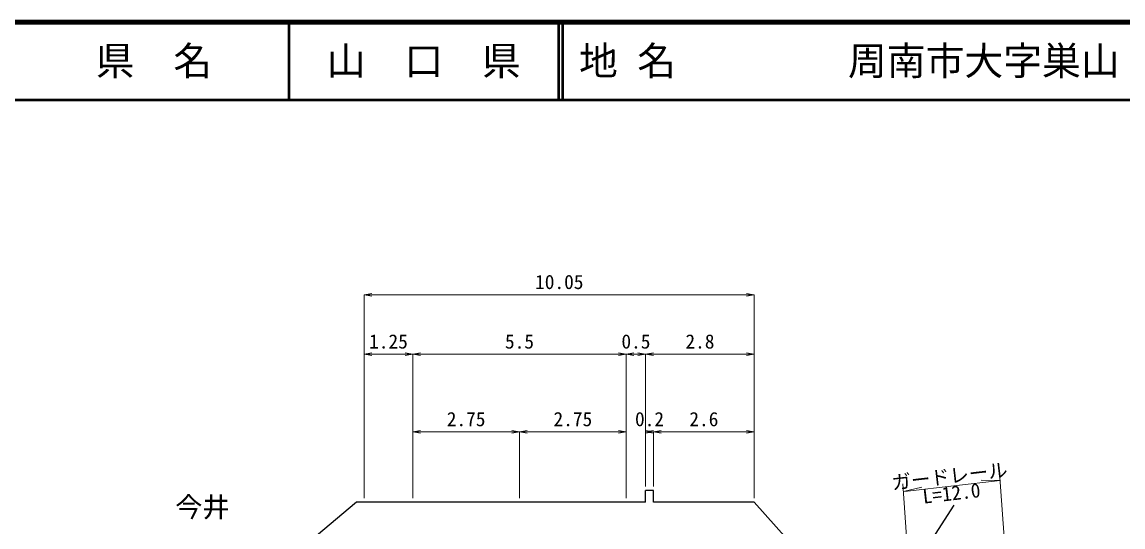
# Model space of a CAD drawing. Units: millimetres at full size, sheet at 1:1000, with parts at other scales. Extents: x 40000 to 680000, y 20000 to 380000.
# Drawn here: x 298632 to 440451, y 314976 to 380000 of the extents above; entities that cross this region are included whole.
import ezdxf
from ezdxf.enums import TextEntityAlignment as Align

# ---------------------------------------------------------------- set-up
doc = ezdxf.new("R2010")
doc.units = ezdxf.units.MM
doc.header["$LTSCALE"] = 1000
for name, color, linetype, lineweight in [('M-BGD', 7, 'Continuous', 25), ('M-STR-HTXT', 7, 'Continuous', 13), ('M-TTL', 2, 'Continuous', 140), ('M-TTL-LINE', 7, 'Continuous', 50)]:
    doc.layers.add(name, color=color, linetype=linetype, lineweight=lineweight)
doc.layers.add('M-BMK-HTXT', color=7, linetype='Continuous')
doc.layers.add('M-TTL-TXT', color=7, linetype='Continuous')
doc.styles.add('ＭＳ ゴシック', font='')
doc.styles.get('ＭＳ ゴシック').set_extended_font_data('MS Gothic')

# ---------------------------------------------------------------- blocks, each defined once
blk = doc.blocks.new('open_arrow')
at = {"color": 0, "linetype": 'Continuous', "lineweight": -2}
blk.add_lwpolyline([(7.5, 1.25), (0, 0), (7.5, -1.25)], dxfattribs=at)

msp = doc.modelspace()

# ---------------------------------------------------------------- linework, layer by layer
at = {"layer": 'M-BGD'}
for p, q in [((379963, 319690), (378963, 319690)), ((378963, 318190), (378963, 319690)), ((379963, 318190), (379963, 319690)), ((392963, 318190), (379963, 318190)), ((392963, 318190), (397190, 313385))]:
    msp.add_line(p, q, dxfattribs=at)
for points in [[(378963, 318190), (376463, 318190), (362713, 318190), (348963, 318190), (341713, 318190), (334919, 312472)], [(418649, 317791), (416255, 314047), (411536, 307054), (420048, 299256), (423310, 305347), (427365, 312614)]]:
    msp.add_lwpolyline(points, dxfattribs=at)
at = {"layer": 'M-STR-HTXT'}
for p, q in [((342713, 318690), (342713, 344876)), ((342713, 344875), (392963, 344875)), ((392963, 318690), (392963, 344876)), ((342713, 337214), (348963, 337214)), ((348963, 318690), (348963, 337215)), ((348963, 337214), (376463, 337214)), ((376463, 318690), (376463, 337215)), ((376463, 337214), (378963, 337214)), ((378963, 320190), (378963, 337215)), ((378963, 337214), (392963, 337214)), ((348963, 327214), (362713, 327214)), ((362713, 318690), (362713, 327215)), ((362713, 327214), (376463, 327214)), ((378963, 327214), (379963, 327214)), ((379963, 320190), (379963, 327215)), ((379963, 327214), (392963, 327214)), ((426483, 294470), (424546, 321957)), ((414037, 293617), (412089, 320538)), ((424616, 320959), (422162, 321019)), ((412161, 319541), (414550, 320109))]:
    msp.add_line(p, q, dxfattribs=at)
msp.add_lwpolyline([(412161, 319541), (412706, 319582), (424616, 320959)], dxfattribs=at)
at = {"layer": 'M-TTL'}
msp.add_line((680000, 380000), (40000, 380000), dxfattribs=at)
at = {"layer": 'M-TTL-LINE'}
for p, q in [((333000, 380000), (333000, 370000)), ((367750, 380000), (367750, 370000)), ((368250, 380000), (368250, 370000)), ((40000, 370000), (680000, 370000))]:
    msp.add_line(p, q, dxfattribs=at)

# ---------------------------------------------------------------- block references
at = {"layer": 'M-STR-HTXT', "xscale": 133, "yscale": 133}
for p in [(342713, 344875), (342713, 337214), (348963, 337214), (376463, 337214), (378963, 337214), (348963, 327214), (362713, 327214), (378963, 327214), (379963, 327214)]:
    msp.add_blockref('open_arrow', p, dxfattribs=at)
at = {"layer": 'M-STR-HTXT', "xscale": 133, "yscale": 133, "rotation": 180}
for p in [(392963, 344875), (348963, 337214), (376463, 337214), (378963, 337214), (392963, 337214), (362713, 327214), (376463, 327214), (379963, 327214), (392963, 327214)]:
    msp.add_blockref('open_arrow', p, dxfattribs=at)

# ---------------------------------------------------------------- texts
at = {"layer": 'M-BMK-HTXT', "style": 'ＭＳ ゴシック'}
msp.add_text('今井', height=2566, dxfattribs=at).set_placement((321864, 317541), align=Align.MIDDLE_CENTER)
at = {"layer": 'M-STR-HTXT', "style": 'ＭＳ ゴシック'}
for s, p in [('10.05', (367838, 345063)), ('1.25', (345838, 337401)), ('5.5', (362713, 337401)), ('0.5', (377713, 337401)), ('2.8', (385963, 337401)), ('2.75', (355838, 327401)), ('2.75', (369588, 327401)), ('0.2', (379463, 327401)), ('2.6', (386463, 327401))]:
    msp.add_text(s, height=1833, dxfattribs=at).set_placement(p, align=Align.BOTTOM_CENTER)
msp.add_text('ガードレール', height=1833, rotation=6.594, dxfattribs=at).set_placement((418277, 320070), align=Align.BOTTOM_CENTER)
msp.add_text('L=12.0', height=1833, rotation=6.594, dxfattribs=at).set_placement((418259, 320224), align=Align.TOP_CENTER)
at = {"layer": 'M-TTL-TXT', "style": 'ＭＳ ゴシック'}
for s, p in [('県\u3000名', (315625, 375000)), ('山\u3000口\u3000県', (350375, 375000))]:
    msp.add_text(s, height=3666, dxfattribs=at).set_placement(p, align=Align.MIDDLE_CENTER)
for s, p in [('地 名', (370380, 375000)), ('周南市大字巣山', (405024, 375000))]:
    msp.add_text(s, height=3666, dxfattribs=at).set_placement(p, align=Align.MIDDLE_LEFT)

doc.saveas('drawing.dxf')
